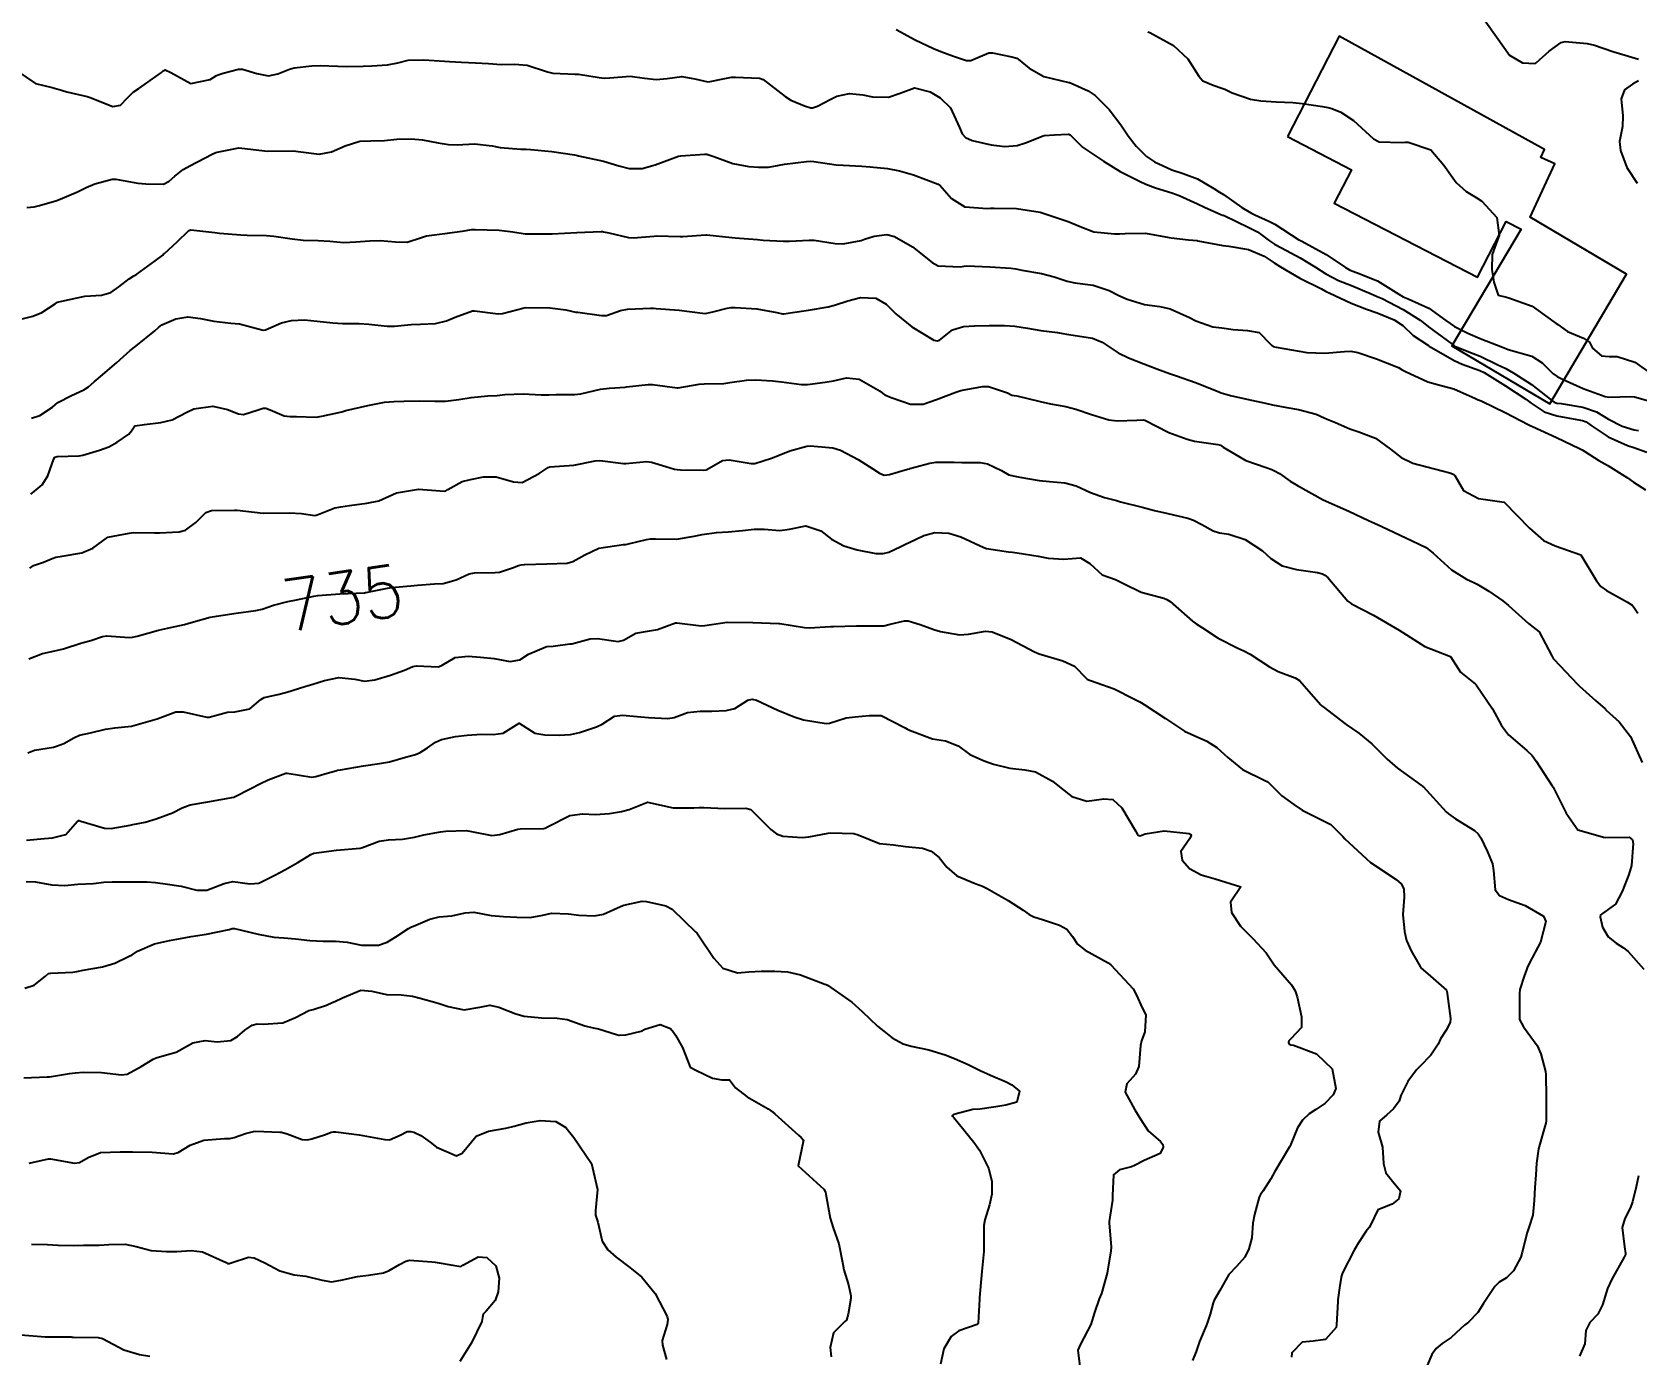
# Model space of a CAD drawing. Header units: metres. Extents: x 298520 to 308411, y 7433745 to 7450750.
# Drawn here: x 303461.8 to 303586, y 7440580.2 to 7440682.6 of the extents above; entities that cross this region are included whole.
import ezdxf
from ezdxf.enums import TextEntityAlignment as Align

# ---------------------------------------------------------------- set-up
doc = ezdxf.new("R2010")
doc.units = ezdxf.units.M
doc.header["$LTSCALE"] = 10
for name, color, linetype in [('Cotas', 45, 'Continuous'), ('Curvas de Nivel 1m', 11, 'Continuous'), ('Curvas de Nivel 5m', 15, 'Continuous'), ('Edificações', 30, 'Continuous')]:
    doc.layers.add(name, color=color, linetype=linetype)
doc.styles.add('Style-STANDARD', font='STANDARD.shx')

msp = doc.modelspace()

# ---------------------------------------------------------------- linework, layer by layer
at = {"layer": 'Curvas de Nivel 1m', "flags": 128}
for points, elevation in [([(303574.15, 7440683.55), (303575.11, 7440682.23), (303576.11, 7440680.8), (303577.13, 7440680.21), (303578.1, 7440680.16), (303578.18, 7440680.2), (303579.2, 7440681.1), (303580.13, 7440681.79), (303580.42, 7440681.87), (303582.13, 7440681.71), (303582.69, 7440681.58), (303584.12, 7440681.09), (303585.58, 7440680.64), (303586.11, 7440680.48)], 726), ([(303528.66, 7440682.78), (303530.12, 7440681.98), (303531.54, 7440681.32), (303532.11, 7440681.08), (303533.09, 7440680.73), (303534.1, 7440680.4), (303534.43, 7440680.39), (303535.16, 7440680.71), (303535.82, 7440680.99), (303536.11, 7440680.99), (303537.61, 7440680.68), (303537.99, 7440680.56), (303538.1, 7440680.49), (303538.96, 7440679.8), (303540.09, 7440679.14), (303542.02, 7440678.69), (303542.08, 7440678.68), (303542.12, 7440678.67), (303542.2, 7440678.63), (303543.52, 7440678.05), (303544.07, 7440677.69), (303545.15, 7440676.59), (303546.05, 7440675.4), (303546.61, 7440674.57), (303547.24, 7440673.77), (303548.02, 7440672.97), (303548.65, 7440672.54), (303550, 7440671.93), (303550.88, 7440671.64), (303551.99, 7440671.24), (303553.23, 7440670.49), (303553.69, 7440670.19), (303553.98, 7440670.01), (303555.41, 7440669.02), (303555.97, 7440668.69), (303556.11, 7440668.61), (303556.41, 7440668.45), (303557.49, 7440667.97), (303557.96, 7440667.72), (303559.83, 7440666.52), (303559.94, 7440666.46), (303560.04, 7440666.41), (303561.93, 7440665.37), (303563.43, 7440664.37), (303563.74, 7440664.19), (303563.91, 7440664.12), (303564.27, 7440663.99), (303565.9, 7440663.33), (303567.55, 7440662.32), (303567.89, 7440662.11), (303568.27, 7440661.94), (303569.88, 7440661.24), (303571.2, 7440660.28), (303571.86, 7440659.82), (303572.89, 7440659.29), (303573.85, 7440658.88), (303575.58, 7440658.22), (303575.84, 7440658.11), (303576.02, 7440658.04), (303577.84, 7440657.52), (303578.64, 7440657), (303579.47, 7440656.18), (303579.82, 7440655.93), (303580.28, 7440655.7), (303581.81, 7440655.01), (303583.52, 7440654.4), (303583.8, 7440654.35), (303585.51, 7440654.39), (303585.8, 7440654.36), (303586.81, 7440654.09)], 728), ([(303548.13, 7440682.61), (303548.3, 7440682.55), (303550.12, 7440681.55), (303551.24, 7440680.52), (303552.09, 7440679.18), (303552.4, 7440678.82), (303553.18, 7440678.49), (303553.85, 7440678.26), (303554.08, 7440678.16), (303554.66, 7440677.89), (303556.07, 7440677.4), (303556.88, 7440677.26), (303558.07, 7440677.19), (303559.36, 7440677.13), (303560.07, 7440677.05), (303561.64, 7440676.83), (303562.07, 7440676.76), (303562.36, 7440676.68), (303563.06, 7440676.38), (303564.05, 7440675.75), (303565.59, 7440674.34), (303566.03, 7440674.09), (303567.77, 7440674.05), (303568.03, 7440674.06), (303568.28, 7440674.06), (303570.02, 7440673.48), (303571.04, 7440672.28), (303571.99, 7440670.94), (303572.76, 7440670.26), (303573.53, 7440669.8), (303573.98, 7440669.51), (303575.15, 7440668.23), (303575.31, 7440666.86), (303575.08, 7440666.23), (303574.78, 7440665.38), (303574.76, 7440664.23), (303574.9, 7440663.23), (303575.25, 7440662.23), (303575.89, 7440662.07), (303576.08, 7440662.03), (303577.88, 7440661.37), (303579.55, 7440660.17), (303579.74, 7440660.05), (303579.86, 7440659.97), (303580.61, 7440659.41), (303581.85, 7440658.91), (303582.31, 7440658.6), (303582.55, 7440658.14), (303583.25, 7440657.54), (303583.84, 7440657.49), (303584.45, 7440657.5), (303585.83, 7440657.04), (303587.17, 7440656.09)], 727), ([(303460.62, 7440679.59), (303462.07, 7440678.62), (303463.35, 7440678.29), (303464.07, 7440678.09), (303464.48, 7440677.96), (303466.06, 7440677.61), (303466.3, 7440677.53), (303468.05, 7440676.83), (303468.63, 7440676.93), (303469.18, 7440677.5), (303469.63, 7440677.93), (303470.07, 7440678.21), (303471.8, 7440679.46), (303471.94, 7440679.6), (303472.09, 7440679.66), (303472.54, 7440679.46), (303474.07, 7440678.6), (303475.59, 7440678.93), (303476.08, 7440679.22), (303476.2, 7440679.29), (303476.58, 7440679.41), (303477.76, 7440679.72), (303478.09, 7440679.73), (303479.2, 7440679.38), (303480.08, 7440679.21), (303480.82, 7440679.36), (303481.71, 7440679.73), (303482.09, 7440679.82), (303483.45, 7440679.97), (303484.09, 7440680), (303485.45, 7440679.94), (303486.09, 7440679.92), (303487.43, 7440679.94), (303488.09, 7440679.98), (303489.31, 7440680.04), (303490.1, 7440680.22), (303490.91, 7440680.42), (303492.1, 7440680.44), (303492.92, 7440680.4), (303494.1, 7440680.31), (303495.03, 7440680.26), (303496.1, 7440680.22), (303497.11, 7440680.15), (303498.1, 7440680.09), (303499.14, 7440680.1), (303500.1, 7440680.02), (303501.69, 7440679.51), (303502.09, 7440679.41), (303503.83, 7440679.34), (303504.09, 7440679.32), (303505.68, 7440679.06), (303506.08, 7440679.03), (303506.51, 7440679.05), (303508.08, 7440679.17), (303509.18, 7440679.02), (303510.08, 7440678.92), (303510.94, 7440679), (303512.08, 7440679.15), (303513.07, 7440678.97), (303514.08, 7440678.75), (303514.28, 7440678.76), (303515.14, 7440678.95), (303515.92, 7440679.1), (303516.08, 7440679.1), (303516.24, 7440679.09), (303518.08, 7440679.02), (303518.38, 7440678.91), (303520.07, 7440677.61), (303520.52, 7440677.33), (303521.57, 7440676.87), (303522.06, 7440676.73), (303522.19, 7440676.72), (303522.58, 7440676.85), (303523.56, 7440677.36), (303524.07, 7440677.62), (303525.06, 7440677.84), (303526.07, 7440677.72), (303526.84, 7440677.58), (303528.07, 7440677.56), (303528.98, 7440677.87), (303530.08, 7440678.27), (303531.29, 7440677.97), (303532.07, 7440677.51), (303532.86, 7440676.73), (303533.56, 7440675.21), (303533.76, 7440674.72), (303534.03, 7440674.43), (303534.55, 7440674.19), (303536.02, 7440673.86), (303537.07, 7440673.73), (303538.02, 7440673.81), (303538.68, 7440674.01), (303540.03, 7440674.56), (303540.1, 7440674.58), (303540.9, 7440674.64), (303541.97, 7440674.7), (303542.03, 7440674.69), (303542.13, 7440674.63), (303543.09, 7440673.68), (303544.02, 7440673.06), (303544.71, 7440672.59), (303546, 7440671.79), (303547.53, 7440671.02), (303547.99, 7440670.81), (303548.72, 7440670.54), (303549.98, 7440670.15), (303550.55, 7440669.95), (303551.97, 7440669.31), (303552.51, 7440669.05), (303553.79, 7440668.48), (303553.91, 7440668.43), (303553.96, 7440668.42), (303554.05, 7440668.39), (303555.95, 7440667.47), (303556.62, 7440667.12), (303557.56, 7440666.44), (303557.94, 7440666.17), (303558.47, 7440665.89), (303559.92, 7440665.13), (303561.1, 7440664.4), (303561.91, 7440663.88), (303562.9, 7440663.37), (303563.9, 7440662.97), (303565.41, 7440662.34), (303565.89, 7440662.13), (303566.26, 7440661.97), (303567.88, 7440661.13), (303569.21, 7440660.3), (303569.58, 7440660.01), (303569.86, 7440659.78), (303571.68, 7440658.44), (303571.84, 7440658.32), (303571.87, 7440658.3), (303571.94, 7440658.27), (303573.32, 7440657.73), (303573.84, 7440657.52), (303575.17, 7440656.88), (303575.83, 7440656.57), (303576.46, 7440656.21), (303577.81, 7440655.31), (303579.27, 7440654.18), (303579.58, 7440653.96), (303579.79, 7440653.89), (303580.12, 7440653.84), (303581.79, 7440653.58), (303582.86, 7440653.21), (303583.78, 7440652.65), (303584.84, 7440652.11), (303585.77, 7440651.81), (303586.11, 7440651.76)], 729), ([(303586.09, 7440678.82), (303585.64, 7440678.55), (303585.01, 7440678.11), (303584.76, 7440677.43), (303584.9, 7440676.11), (303584.87, 7440675.29), (303584.63, 7440674.11), (303584.72, 7440673.42), (303585.21, 7440672.11), (303585.99, 7440670.9)], 726), ([(303461.03, 7440660.41), (303461.86, 7440660.6), (303462.55, 7440660.89), (303463.58, 7440661.56), (303463.76, 7440661.68), (303463.87, 7440661.71), (303464.09, 7440661.77), (303465.88, 7440662.16), (303467.16, 7440662.23), (303467.88, 7440662.44), (303468.5, 7440662.89), (303469.31, 7440663.5), (303469.67, 7440663.72), (303469.9, 7440663.85), (303471.32, 7440664.88), (303471.91, 7440665.34), (303471.97, 7440665.4), (303472.04, 7440665.46), (303473.03, 7440666.35), (303473.94, 7440667.24), (303474.08, 7440667.3), (303475.94, 7440667.07), (303476.31, 7440667.03), (303477.94, 7440666.89), (303478.44, 7440666.88), (303479.93, 7440666.84), (303480.5, 7440666.79), (303481.93, 7440666.59), (303482.77, 7440666.49), (303483.93, 7440666.45), (303484.84, 7440666.4), (303485.93, 7440666.32), (303486.86, 7440666.35), (303487.93, 7440666.43), (303488.73, 7440666.46), (303489.93, 7440666.37), (303490.83, 7440666.33), (303491.93, 7440666.69), (303492.33, 7440666.82), (303493.94, 7440667.04), (303494.09, 7440667.05), (303495.08, 7440667.19), (303495.82, 7440667.31), (303495.94, 7440667.32), (303496.09, 7440667.32), (303497.94, 7440667.27), (303498.99, 7440667.14), (303499.94, 7440666.99), (303500.08, 7440666.99), (303501.94, 7440666.99), (303502.05, 7440666.99), (303503.94, 7440667.08), (303505.84, 7440667.16), (303505.94, 7440667.16), (303506.02, 7440667.14), (303506.42, 7440667.05), (303507.94, 7440666.7), (303508.31, 7440666.66), (303509.94, 7440666.81), (303510.12, 7440666.82), (303511.94, 7440666.78), (303512.14, 7440666.78), (303513.94, 7440666.9), (303514, 7440666.9), (303515.94, 7440666.7), (303516.19, 7440666.68), (303517.94, 7440666.53), (303518.36, 7440666.48), (303519.94, 7440666.4), (303520.4, 7440666.42), (303521.94, 7440666.5), (303522.31, 7440666.48), (303523.93, 7440666.23), (303524.56, 7440666.21), (303525.94, 7440666.47), (303526.2, 7440666.56), (303526.96, 7440666.8), (303527.94, 7440666.92), (303528.54, 7440666.78), (303529.93, 7440665.96), (303531.44, 7440664.75), (303531.91, 7440664.49), (303533.62, 7440664.43), (303533.91, 7440664.47), (303534.14, 7440664.49), (303535.91, 7440664.42), (303537.54, 7440664.31), (303537.91, 7440664.26), (303538.39, 7440664.18), (303539.91, 7440663.92), (303540.89, 7440663.65), (303541.9, 7440663.31), (303542.48, 7440663.2), (303543.9, 7440663), (303545.13, 7440662.59), (303545.89, 7440662.22), (303546.53, 7440661.93), (303547.88, 7440661.5), (303549.05, 7440661.36), (303549.87, 7440661.17), (303551.37, 7440660.51), (303551.86, 7440660.26), (303553.16, 7440659.79), (303553.86, 7440659.7), (303554.74, 7440659.58), (303555.85, 7440659.51), (303556.75, 7440659.35), (303557.63, 7440658.43), (303557.74, 7440658.33), (303557.84, 7440658.27), (303558.06, 7440658.2), (303559.84, 7440657.91), (303560.43, 7440657.81), (303561.84, 7440657.74), (303563.34, 7440657.87), (303563.84, 7440657.9), (303564.39, 7440657.8), (303565.83, 7440657.3), (303567.52, 7440656.63), (303567.82, 7440656.46), (303567.91, 7440656.41), (303568.06, 7440656.32), (303569.81, 7440655.53), (303570.84, 7440655.24), (303571.8, 7440654.98), (303573.49, 7440654.24), (303573.69, 7440654.14), (303573.79, 7440654.11), (303573.99, 7440654.04), (303575.78, 7440653.15), (303577.62, 7440652.2), (303577.77, 7440652.12), (303577.91, 7440652.06), (303579.76, 7440651.22), (303581.53, 7440650.37), (303581.74, 7440650.26), (303581.95, 7440650.15), (303583.03, 7440649.43), (303583.73, 7440649.05), (303585.24, 7440648.1), (303585.72, 7440647.77), (303586.64, 7440647.17)], 731), ([(303461.76, 7440652.72), (303462.41, 7440652.93), (303463.38, 7440653.56), (303463.58, 7440653.76), (303463.78, 7440653.93), (303464.86, 7440654.47), (303465.79, 7440654.9), (303466.17, 7440655.15), (303466.6, 7440655.52), (303467.25, 7440656.08), (303467.81, 7440656.56), (303468.32, 7440657.01), (303468.86, 7440657.5), (303469.38, 7440657.94), (303469.83, 7440658.3), (303471.3, 7440659.47), (303471.59, 7440659.72), (303471.85, 7440659.93), (303472.91, 7440660.39), (303473.86, 7440660.55), (303474.84, 7440660.44), (303475.86, 7440660.23), (303477.19, 7440660.06), (303477.85, 7440660.01), (303479.68, 7440659.53), (303479.85, 7440659.54), (303481.11, 7440660.1), (303481.86, 7440660.28), (303482.87, 7440660.32), (303483.86, 7440660.22), (303485.07, 7440660.08), (303485.85, 7440660.05), (303487.1, 7440660.03), (303487.85, 7440659.99), (303489.28, 7440659.83), (303489.85, 7440659.84), (303491.13, 7440659.96), (303491.85, 7440659.98), (303493.01, 7440660.05), (303493.86, 7440660.26), (303494.54, 7440660.52), (303495.87, 7440661.02), (303496.02, 7440661.03), (303497.87, 7440660.8), (303498.19, 7440660.82), (303499.39, 7440661.13), (303499.76, 7440661.24), (303499.87, 7440661.26), (303500.01, 7440661.27), (303501.87, 7440661.25), (303503.11, 7440661.09), (303503.87, 7440660.93), (303504.04, 7440660.91), (303505.87, 7440660.66), (303506.25, 7440660.67), (303507.33, 7440661.04), (303507.87, 7440661.16), (303509.65, 7440661.24), (303509.88, 7440661.22), (303510.08, 7440661.21), (303511.87, 7440661.07), (303512.68, 7440660.97), (303513.87, 7440660.82), (303514, 7440660.83), (303514.48, 7440660.95), (303515.59, 7440661.23), (303515.88, 7440661.27), (303516.21, 7440661.27), (303517.88, 7440661.17), (303519.42, 7440660.89), (303519.87, 7440660.8), (303519.96, 7440660.8), (303520.65, 7440660.88), (303521.88, 7440661.07), (303523.39, 7440661.34), (303523.88, 7440661.45), (303524.91, 7440661.8), (303525.89, 7440662.05), (303527.08, 7440662), (303527.88, 7440661.53), (303528.63, 7440660.78), (303529.86, 7440659.78), (303531.57, 7440658.75), (303531.84, 7440658.69), (303532.02, 7440658.75), (303533.03, 7440659.56), (303533.86, 7440659.82), (303534.71, 7440659.86), (303535.86, 7440659.89), (303537.05, 7440659.88), (303537.85, 7440659.84), (303538.83, 7440659.69), (303539.85, 7440659.5), (303541.14, 7440659.34), (303541.85, 7440659.21), (303542.35, 7440659.13), (303543.85, 7440658.91), (303544.6, 7440658.59), (303545.83, 7440657.78), (303546.65, 7440657.38), (303547.83, 7440656.93), (303548.84, 7440656.54), (303549.82, 7440656.18), (303550.34, 7440656), (303551.81, 7440655.47), (303553.46, 7440654.82), (303553.8, 7440654.69), (303554.54, 7440654.47), (303555.79, 7440654.19), (303557.23, 7440653.88), (303557.79, 7440653.75), (303558.9, 7440653.54), (303559.78, 7440653.39), (303561.16, 7440653.02), (303561.78, 7440652.74), (303562.02, 7440652.63), (303562.65, 7440652.38), (303563.77, 7440651.88), (303564.46, 7440651.66), (303565.76, 7440651.17), (303566.91, 7440650.33), (303567.74, 7440649.67), (303568.65, 7440649.23), (303569.73, 7440648.96), (303571.51, 7440648.49), (303571.72, 7440648.42), (303571.82, 7440648.37), (303571.89, 7440648.27), (303572.56, 7440647.11), (303573.71, 7440646.49), (303575.7, 7440646.22), (303577.67, 7440644.2), (303578.74, 7440643.26), (303579.66, 7440642.85), (303581.65, 7440642.15), (303582.84, 7440640.13), (303583.19, 7440639.7), (303583.62, 7440639.39), (303585.24, 7440638.47), (303585.6, 7440638.24), (303585.74, 7440638.1), (303586.05, 7440637.64)], 732), ([(303461.7, 7440646.85), (303462.11, 7440647.17), (303462.57, 7440647.57), (303463.02, 7440648.26), (303463.47, 7440649.56), (303463.57, 7440649.71), (303463.73, 7440649.76), (303465.45, 7440649.81), (303465.73, 7440649.85), (303467.02, 7440650.23), (303467.74, 7440650.51), (303468.39, 7440650.86), (303469.29, 7440651.49), (303469.5, 7440651.75), (303469.76, 7440652.12), (303470.5, 7440652.22), (303471.76, 7440652.37), (303472.63, 7440652.59), (303473.77, 7440653.17), (303474.31, 7440653.43), (303475.78, 7440653.64), (303476.92, 7440653.4), (303477.77, 7440653.05), (303478.15, 7440653), (303479.29, 7440653.37), (303479.67, 7440653.48), (303479.77, 7440653.49), (303479.89, 7440653.48), (303480.23, 7440653.36), (303481.31, 7440652.89), (303481.77, 7440652.84), (303482.27, 7440652.84), (303483.77, 7440652.8), (303484.23, 7440652.86), (303485.77, 7440653.22), (303486.08, 7440653.3), (303487.78, 7440653.7), (303489.08, 7440653.95), (303489.78, 7440654.01), (303490.57, 7440654.03), (303491.78, 7440654.05), (303492.96, 7440654.03), (303493.78, 7440654.04), (303494.81, 7440654.16), (303495.78, 7440654.32), (303497.07, 7440654.44), (303497.79, 7440654.47), (303498.39, 7440654.54), (303499.79, 7440654.6), (303501.19, 7440654.51), (303501.79, 7440654.51), (303502.34, 7440654.54), (303503.79, 7440654.55), (303504.26, 7440654.6), (303505.79, 7440654.95), (303506.49, 7440655.05), (303507.7, 7440655.12), (303507.79, 7440655.13), (303509.48, 7440655.33), (303509.8, 7440655.33), (303511.71, 7440655.06), (303511.79, 7440655.06), (303513.41, 7440655.35), (303513.8, 7440655.37), (303515.33, 7440655.41), (303515.8, 7440655.47), (303517.07, 7440655.66), (303517.8, 7440655.69), (303519.1, 7440655.6), (303519.8, 7440655.52), (303521.34, 7440655.33), (303521.8, 7440655.33), (303523.16, 7440655.49), (303523.8, 7440655.6), (303524.81, 7440655.83), (303525.81, 7440655.74), (303527.42, 7440654.8), (303527.63, 7440654.63), (303527.79, 7440654.52), (303528.27, 7440654.31), (303529.78, 7440653.8), (303530.74, 7440653.81), (303531.79, 7440654.15), (303533.29, 7440654.73), (303533.67, 7440654.85), (303533.8, 7440654.88), (303535.35, 7440655.16), (303535.8, 7440655.16), (303537.27, 7440654.68), (303537.62, 7440654.5), (303537.79, 7440654.47), (303538.01, 7440654.44), (303539.79, 7440654), (303540.61, 7440653.82), (303541.78, 7440653.62), (303542.57, 7440653.41), (303543.78, 7440653), (303545.11, 7440652.59), (303545.77, 7440652.5), (303547.27, 7440652.56), (303547.77, 7440652.59), (303547.9, 7440652.55), (303549.76, 7440651.62), (303551.19, 7440651.08), (303551.75, 7440650.94), (303553.55, 7440650.68), (303553.75, 7440650.63), (303553.97, 7440650.48), (303555.73, 7440649.43), (303557.28, 7440648.89), (303557.73, 7440648.74), (303557.94, 7440648.65), (303558.31, 7440648.43), (303559.15, 7440647.85), (303559.71, 7440647.51), (303561.7, 7440646.39), (303563.69, 7440645.51), (303565.22, 7440644.81), (303565.68, 7440644.59), (303566.24, 7440644.33), (303567.67, 7440643.66), (303568.58, 7440643.23), (303569.66, 7440642.7), (303570.21, 7440642.28), (303571.63, 7440640.98), (303572.79, 7440640.25), (303573.37, 7440640), (303573.62, 7440639.88), (303574.51, 7440639.33), (303575.61, 7440638.58), (303576.04, 7440638.22), (303577.59, 7440636.82), (303577.95, 7440636.56), (303578.41, 7440636.19), (303579.39, 7440634.34), (303579.47, 7440634.17), (303579.51, 7440634.13), (303579.55, 7440634.08), (303581.37, 7440632.15), (303581.53, 7440631.99), (303582.78, 7440630.88), (303583.51, 7440630.23), (303583.56, 7440630.18), (303583.61, 7440630.13), (303584.6, 7440629.22), (303585.48, 7440628.1), (303586.39, 7440626.09)], 733), ([(303461.63, 7440641.11), (303461.9, 7440641.31), (303462.67, 7440641.57), (303463.35, 7440641.85), (303463.64, 7440641.96), (303464.12, 7440642.04), (303465.64, 7440642.31), (303466.51, 7440642.66), (303467.65, 7440643.51), (303469.32, 7440643.83), (303469.66, 7440643.87), (303471.28, 7440643.84), (303471.66, 7440643.85), (303473.18, 7440643.92), (303473.66, 7440644.04), (303474.46, 7440644.64), (303475.24, 7440645.42), (303475.68, 7440645.57), (303477.47, 7440645.6), (303477.68, 7440645.59), (303479.68, 7440645.37), (303481.68, 7440645.4), (303482.64, 7440645.33), (303483.68, 7440645.2), (303483.79, 7440645.21), (303484.06, 7440645.32), (303485.22, 7440645.77), (303485.69, 7440645.86), (303486.35, 7440645.95), (303487.69, 7440646.15), (303488.64, 7440646.31), (303489.7, 7440646.81), (303490, 7440646.94), (303491.7, 7440647.22), (303493.7, 7440647.07), (303493.81, 7440647.09), (303493.97, 7440647.2), (303495.07, 7440647.83), (303495.71, 7440647.98), (303496.72, 7440648.17), (303497.71, 7440648.17), (303499.05, 7440647.79), (303499.71, 7440647.73), (303501.04, 7440648.43), (303501.72, 7440648.91), (303501.86, 7440648.96), (303503.72, 7440649.08), (303505.38, 7440649.41), (303505.73, 7440649.43), (303507.55, 7440649.21), (303507.73, 7440649.21), (303509.38, 7440649.36), (303509.73, 7440649.32), (303510.85, 7440648.99), (303511.52, 7440648.78), (303511.72, 7440648.74), (303511.98, 7440648.72), (303513.72, 7440648.7), (303513.95, 7440648.73), (303514.36, 7440648.95), (303515.23, 7440649.45), (303515.73, 7440649.5), (303517.43, 7440649.21), (303517.73, 7440649.21), (303519.02, 7440649.61), (303519.74, 7440649.9), (303520.44, 7440650.19), (303521.75, 7440650.54), (303522.04, 7440650.57), (303523.75, 7440650.42), (303524.34, 7440650.24), (303525.73, 7440649.51), (303526.85, 7440648.8), (303527.37, 7440648.45), (303527.72, 7440648.3), (303528.15, 7440648.35), (303529.54, 7440648.77), (303529.68, 7440648.81), (303529.72, 7440648.82), (303531.26, 7440649.23), (303531.73, 7440649.31), (303533.14, 7440649.32), (303533.73, 7440649.29), (303535.15, 7440649.28), (303535.73, 7440649.19), (303536.82, 7440648.68), (303537.39, 7440648.34), (303537.72, 7440648.25), (303538.22, 7440648.16), (303539.72, 7440647.9), (303540.53, 7440647.82), (303541.71, 7440647.72), (303542.58, 7440647.48), (303543.71, 7440646.97), (303544.77, 7440646.59), (303545.7, 7440646.34), (303546.02, 7440646.25), (303547.69, 7440645.82), (303548.65, 7440645.58), (303549.69, 7440645.34), (303551.22, 7440644.97), (303551.68, 7440644.82), (303552.32, 7440644.5), (303553.18, 7440644), (303553.67, 7440643.84), (303554.39, 7440643.75), (303555.66, 7440643.33), (303557, 7440642.45), (303557.65, 7440641.87), (303558.52, 7440641.3), (303559.64, 7440641.02), (303561.25, 7440640.78), (303561.64, 7440640.68), (303561.83, 7440640.58), (303562.06, 7440640.38), (303563.61, 7440638.57), (303563.89, 7440638.36), (303565.59, 7440637.47), (303567.58, 7440636.32), (303569.56, 7440635.05), (303571.55, 7440634.27), (303572.34, 7440633.06), (303573.37, 7440632.24), (303573.47, 7440632.17), (303573.53, 7440632.09), (303574.8, 7440630.23), (303575.49, 7440628.94), (303576.03, 7440628.21), (303577.47, 7440627), (303577.88, 7440626.61), (303578.19, 7440626.19), (303579.43, 7440624.28), (303579.5, 7440624.17), (303579.58, 7440624.02), (303580.5, 7440622.16), (303581.4, 7440620.87), (303583.14, 7440620.39), (303583.39, 7440620.3), (303583.54, 7440620.28), (303585.39, 7440620.29), (303585.63, 7440620.1), (303585.68, 7440619.8), (303585.55, 7440618.1), (303585.36, 7440617.42), (303584.84, 7440616.11), (303584.33, 7440615.11), (303583.32, 7440614.39), (303583.16, 7440614.29), (303583.13, 7440614.13), (303583.31, 7440613.34), (303583.75, 7440612.58), (303584.37, 7440612.11), (303584.94, 7440611.75), (303585.29, 7440611.45), (303586.52, 7440610.09)], 734), ([(303461.46, 7440626.83), (303461.99, 7440627.04), (303463.46, 7440627.27), (303463.69, 7440627.33), (303464.26, 7440627.55), (303465.02, 7440627.99), (303465.47, 7440628.2), (303466.31, 7440628.37), (303467.47, 7440628.67), (303468.21, 7440628.77), (303469.48, 7440628.9), (303471.48, 7440629.46), (303472.93, 7440630.01), (303473.49, 7440629.99), (303475.32, 7440629.59), (303475.49, 7440629.59), (303476.93, 7440629.96), (303477.49, 7440630), (303478.64, 7440630.23), (303479.51, 7440630.94), (303479.76, 7440631.11), (303480.81, 7440631.35), (303481.51, 7440631.51), (303482.9, 7440631.95), (303483.52, 7440632.13), (303484.42, 7440632.41), (303485.53, 7440632.66), (303486.76, 7440632.52), (303487.52, 7440632.36), (303488.31, 7440632.48), (303489.53, 7440632.83), (303490.62, 7440633.23), (303491.25, 7440633.51), (303491.54, 7440633.55), (303493.25, 7440633.49), (303493.54, 7440633.6), (303494.53, 7440634.21), (303495.55, 7440634.3), (303496.49, 7440634.22), (303497.55, 7440634.12), (303498.79, 7440633.9), (303499.55, 7440634.03), (303500.22, 7440634.45), (303501.56, 7440635.03), (303501.62, 7440635.04), (303502.11, 7440635.09), (303503.4, 7440635.25), (303503.56, 7440635.27), (303504.99, 7440635.64), (303505.56, 7440635.67), (303507.15, 7440635.44), (303507.56, 7440635.53), (303508.51, 7440636.08), (303509.57, 7440636.27), (303510.2, 7440636.38), (303511.58, 7440636.88), (303511.68, 7440636.89), (303513.58, 7440636.65), (303513.86, 7440636.67), (303515.58, 7440636.94), (303517.58, 7440636.91), (303519.58, 7440636.83), (303519.65, 7440636.82), (303521.58, 7440636.51), (303521.95, 7440636.49), (303523.58, 7440636.59), (303523.82, 7440636.59), (303525.58, 7440636.65), (303525.74, 7440636.65), (303527.58, 7440636.65), (303527.71, 7440636.66), (303528.2, 7440636.78), (303529.31, 7440637.05), (303529.59, 7440637.05), (303530.52, 7440636.76), (303531.58, 7440636.37), (303532.1, 7440636.22), (303533.57, 7440635.96), (303534.27, 7440636.01), (303535.58, 7440636.23), (303536.09, 7440636.18), (303537.57, 7440635.6), (303539.36, 7440634.65), (303539.55, 7440634.55), (303539.72, 7440634.48), (303541.55, 7440633.95), (303542.45, 7440633.52), (303543.37, 7440632.6), (303543.45, 7440632.52), (303543.53, 7440632.47), (303543.7, 7440632.43), (303545.53, 7440631.79), (303547.1, 7440630.98), (303547.51, 7440630.76), (303547.64, 7440630.69), (303547.84, 7440630.56), (303549.5, 7440629.49), (303550.98, 7440628.51), (303551.48, 7440628.26), (303552.7, 7440627.72), (303553.47, 7440627.24), (303554.33, 7440626.47), (303555.45, 7440625.53), (303557.2, 7440624.68), (303557.43, 7440624.57), (303557.58, 7440624.44), (303558.51, 7440623.51), (303559.42, 7440622.83), (303560.07, 7440622.4), (303561.41, 7440621.73), (303562.29, 7440621.27), (303563.23, 7440620.36), (303563.39, 7440620.17), (303565.36, 7440618.34), (303567.35, 7440617.03), (303567.73, 7440616.7), (303567.94, 7440616.31), (303567.98, 7440615.66), (303567.87, 7440614.31), (303567.99, 7440613), (303568.16, 7440612.31), (303568.5, 7440611.52), (303569.21, 7440610.29), (303569.27, 7440610.2), (303570.01, 7440609.54), (303571.25, 7440608.47), (303571.29, 7440608.27), (303571.3, 7440608.21), (303571.56, 7440606.27), (303571.52, 7440605.97), (303571.21, 7440605.38), (303570.78, 7440604.69), (303570.6, 7440604.28), (303570.03, 7440603.43), (303569.18, 7440602.57), (303568.92, 7440602.29), (303568.25, 7440601.39), (303567.72, 7440600.31), (303567.57, 7440599.89), (303567.14, 7440599.28), (303566.62, 7440598.83), (303566.07, 7440598.33), (303565.96, 7440597.48), (303566.28, 7440596.33), (303566.36, 7440595.05), (303566.55, 7440594.33), (303567.07, 7440593.69), (303567.68, 7440592.94), (303567.55, 7440592.31), (303567.05, 7440591.92), (303565.92, 7440591.46), (303565.39, 7440590.34), (303565.26, 7440590.1), (303565.02, 7440589.81), (303564.43, 7440588.93), (303564.11, 7440588.35), (303563.21, 7440586.59), (303563.12, 7440586.37), (303562.98, 7440585.63), (303562.84, 7440584.5), (303562.83, 7440584.37), (303562.74, 7440582.57), (303562.7, 7440582.37), (303561.88, 7440581.43), (303560.92, 7440581.32), (303560.08, 7440581.24), (303559.27, 7440580.41), (303559.24, 7440580.08)], 736), ([(303461.37, 7440620.07), (303462.75, 7440620.19), (303463.37, 7440620.24), (303464.42, 7440620.51), (303465.32, 7440621.54), (303465.36, 7440621.57), (303465.39, 7440621.59), (303465.44, 7440621.58), (303465.56, 7440621.54), (303467.39, 7440620.99), (303467.93, 7440620.96), (303469.39, 7440621.24), (303469.6, 7440621.28), (303470.55, 7440621.47), (303471.4, 7440621.71), (303472.66, 7440622.18), (303473.4, 7440622.56), (303474.04, 7440622.8), (303475.41, 7440623.04), (303477.41, 7440623.39), (303478.72, 7440624.08), (303479.43, 7440624.44), (303480.07, 7440624.73), (303481.44, 7440625.25), (303481.53, 7440625.26), (303483.44, 7440624.94), (303483.76, 7440625), (303484.82, 7440625.31), (303485.3, 7440625.44), (303485.44, 7440625.48), (303485.66, 7440625.51), (303487.45, 7440625.82), (303488.69, 7440626.01), (303489.45, 7440626.14), (303490.7, 7440626.48), (303491.46, 7440626.7), (303491.83, 7440626.84), (303492.39, 7440627.21), (303493.02, 7440627.65), (303493.47, 7440627.85), (303494.56, 7440628.1), (303495.47, 7440628.2), (303496.57, 7440628.26), (303497.47, 7440628.25), (303498.26, 7440628.36), (303499.48, 7440629.13), (303500.71, 7440628.35), (303501.47, 7440628.22), (303502.58, 7440628.2), (303503.47, 7440628.25), (303504.15, 7440628.4), (303505.48, 7440628.83), (303505.9, 7440629.05), (303506.87, 7440629.66), (303507.49, 7440629.73), (303508.91, 7440629.6), (303509.49, 7440629.57), (303511, 7440629.49), (303511.49, 7440629.56), (303512.52, 7440629.95), (303513.5, 7440630.05), (303514.39, 7440630.06), (303515.5, 7440630.11), (303516.18, 7440630.25), (303517.19, 7440630.91), (303517.51, 7440630.97), (303517.85, 7440630.91), (303519.5, 7440630.13), (303520.76, 7440629.61), (303521.49, 7440629.38), (303523.24, 7440629.09), (303523.49, 7440629.12), (303524.78, 7440629.54), (303525.49, 7440629.6), (303526.58, 7440629.72), (303527.5, 7440629.71), (303529.36, 7440628.77), (303529.48, 7440628.69), (303529.68, 7440628.57), (303531.47, 7440627.9), (303532.49, 7440627.75), (303533.47, 7440627.38), (303534.37, 7440626.71), (303535.46, 7440626.2), (303536.19, 7440625.95), (303537.45, 7440625.63), (303538.61, 7440625.5), (303539.44, 7440625.35), (303540.75, 7440624.64), (303541.43, 7440624.09), (303542.26, 7440623.46), (303543.42, 7440623.09), (303544.72, 7440623.28), (303545.42, 7440623.21), (303546.11, 7440622.57), (303547.17, 7440620.78), (303547.3, 7440620.56), (303547.39, 7440620.46), (303547.54, 7440620.41), (303547.93, 7440620.55), (303549.4, 7440620.78), (303551.33, 7440620.58), (303551.39, 7440620.56), (303551.42, 7440620.54), (303551.45, 7440620.51), (303551.48, 7440620.42), (303551.39, 7440620.2), (303550.69, 7440619.2), (303550.79, 7440618.52), (303551.36, 7440617.87), (303552.26, 7440617.4), (303553.35, 7440617.09), (303555.34, 7440616.46), (303554.52, 7440615.27), (303554.61, 7440614.47), (303555.3, 7440613.41), (303556.25, 7440612.45), (303557.28, 7440611.36), (303557.66, 7440610.81), (303557.92, 7440610.43), (303559.25, 7440608.88), (303559.54, 7440608.41), (303559.68, 7440607.96), (303560.03, 7440606.4), (303560.03, 7440605.58), (303559.2, 7440604.7), (303559.05, 7440604.55), (303559.03, 7440604.41), (303559.08, 7440604.3), (303559.19, 7440604.24), (303559.4, 7440604.2), (303561.18, 7440603.55), (303562.41, 7440602.38), (303562.68, 7440600.85), (303562.47, 7440600.38), (303561.82, 7440599.71), (303561.14, 7440599.24), (303560.62, 7440598.91), (303560.09, 7440598.4), (303559.71, 7440597.81), (303559.14, 7440596.41), (303559.13, 7440596.38), (303559.1, 7440596.34), (303557.96, 7440594.43), (303557.65, 7440593.86), (303557.06, 7440592.94), (303556.84, 7440592.65), (303556.75, 7440592.44), (303556.38, 7440591.11), (303556.27, 7440590.45), (303556.17, 7440589.3), (303555.96, 7440588.45), (303555.65, 7440587.8), (303554.99, 7440587.08), (303554.39, 7440586.47), (303553.71, 7440585.22), (303553.27, 7440584.49), (303553.18, 7440584.27), (303552.95, 7440583.39), (303552.73, 7440582.7), (303552.65, 7440582.49), (303552.14, 7440581.28), (303551.88, 7440580.5), (303551.6, 7440579.81)], 737), ([(303461.34, 7440616.88), (303462.06, 7440616.85), (303463.33, 7440616.62), (303464.33, 7440616.56), (303465.33, 7440616.66), (303466.55, 7440616.73), (303467.34, 7440616.81), (303468, 7440616.84), (303469.34, 7440616.84), (303470.71, 7440616.84), (303471.34, 7440616.79), (303472.09, 7440616.7), (303473.33, 7440616.5), (303474.55, 7440616.21), (303475.33, 7440616.21), (303476.67, 7440616.73), (303477.34, 7440616.87), (303478.65, 7440616.69), (303479.34, 7440616.75), (303480.59, 7440617.35), (303481.35, 7440617.77), (303482.36, 7440618.33), (303483.36, 7440618.97), (303483.61, 7440619.07), (303485.36, 7440619.3), (303487.18, 7440619.46), (303487.37, 7440619.51), (303488.65, 7440619.98), (303489.38, 7440620.09), (303490.45, 7440620.16), (303491.38, 7440620.31), (303492.12, 7440620.47), (303493.39, 7440620.71), (303493.82, 7440620.76), (303495.39, 7440620.82), (303495.81, 7440620.75), (303497.38, 7440620.44), (303498, 7440620.52), (303499.39, 7440620.92), (303499.57, 7440620.94), (303501.39, 7440620.98), (303501.5, 7440621), (303501.68, 7440621.11), (303503.4, 7440621.97), (303504.38, 7440622.1), (303505.4, 7440622.05), (303506.49, 7440622.13), (303507.41, 7440622.28), (303507.99, 7440622.44), (303509.41, 7440623.01), (303511.41, 7440622.57), (303513.01, 7440622.56), (303513.41, 7440622.6), (303513.77, 7440622.6), (303515.41, 7440622.53), (303517.04, 7440622.55), (303517.41, 7440622.43), (303518.95, 7440620.89), (303519.39, 7440620.56), (303519.89, 7440620.38), (303521.38, 7440620.27), (303521.91, 7440620.34), (303523.39, 7440620.62), (303523.59, 7440620.64), (303525.39, 7440620.58), (303525.72, 7440620.49), (303527.38, 7440619.81), (303528.45, 7440619.71), (303529.38, 7440619.58), (303530.69, 7440619.44), (303531.37, 7440619.23), (303532, 7440618.74), (303532.59, 7440617.97), (303533.35, 7440617.32), (303534.78, 7440616.71), (303535.34, 7440616.51), (303535.69, 7440616.34), (303537.32, 7440615.41), (303538.49, 7440614.66), (303538.96, 7440614.31), (303539.31, 7440614.13), (303540.05, 7440613.9), (303541.3, 7440613.5), (303541.86, 7440613.19), (303542.3, 7440612.61), (303542.7, 7440612.02), (303543.28, 7440611.55), (303545.06, 7440610.58), (303545.27, 7440610.42), (303547, 7440608.56), (303547.24, 7440608.13), (303547.73, 7440607.05), (303547.98, 7440606.55), (303547.9, 7440605.24), (303547.64, 7440604.55), (303547.57, 7440604.18), (303547.44, 7440602.56), (303547.17, 7440601.97), (303546.51, 7440601.22), (303546.38, 7440600.57), (303547.13, 7440599.21), (303547.54, 7440598.55), (303548.15, 7440597.58), (303549.11, 7440596.75), (303549.29, 7440596.53), (303549.32, 7440596.31), (303549.1, 7440595.84), (303547.84, 7440595.3), (303547.09, 7440594.89), (303546.86, 7440594.79), (303545.94, 7440594.57), (303545.48, 7440594.17), (303545.41, 7440592.58), (303545.4, 7440592.22), (303545.14, 7440590.58), (303545.14, 7440590.47), (303545.29, 7440588.58), (303545.27, 7440588.3), (303544.98, 7440586.58), (303544.54, 7440585.01), (303544.38, 7440584.59), (303544.01, 7440583.52), (303543.73, 7440582.59), (303542.92, 7440581.09), (303542.72, 7440580.61), (303542.89, 7440579.15)], 738), ([(303461.24, 7440608.61), (303461.96, 7440608.85), (303462.83, 7440609.56), (303463.07, 7440609.75), (303463.26, 7440609.78), (303464.94, 7440609.86), (303465.26, 7440609.92), (303465.74, 7440610.01), (303467.26, 7440610.28), (303468.21, 7440610.55), (303469.27, 7440611.06), (303469.54, 7440611.21), (303469.96, 7440611.48), (303471.28, 7440612.06), (303472.43, 7440612.3), (303473.28, 7440612.46), (303474.1, 7440612.62), (303475.29, 7440612.8), (303477.06, 7440613.16), (303477.29, 7440613.23), (303477.45, 7440613.23), (303479.29, 7440612.8), (303480.51, 7440612.57), (303481.28, 7440612.51), (303482.19, 7440612.43), (303483.28, 7440612.32), (303484.33, 7440612.26), (303485.28, 7440612.26), (303486.17, 7440612.18), (303487.28, 7440611.95), (303488.6, 7440611.94), (303489.28, 7440612.19), (303489.95, 7440612.58), (303490.93, 7440613.23), (303491.17, 7440613.36), (303491.3, 7440613.41), (303492.57, 7440613.95), (303493.31, 7440614.13), (303494.29, 7440614.21), (303495.31, 7440614.46), (303495.98, 7440614.5), (303497.31, 7440614.25), (303498.28, 7440614.17), (303499.31, 7440614.12), (303500.35, 7440614.08), (303501.31, 7440614.28), (303501.99, 7440614.43), (303503.31, 7440614.38), (303504.1, 7440614.28), (303505.31, 7440614.22), (303506.01, 7440614.35), (303507.32, 7440614.95), (303507.38, 7440614.97), (303507.58, 7440615.03), (303509, 7440615.34), (303509.33, 7440615.32), (303510.85, 7440614.99), (303511.32, 7440614.74), (303513.17, 7440612.96), (303513.23, 7440612.9), (303513.29, 7440612.83), (303514.55, 7440610.95), (303515.26, 7440610.16), (303516.38, 7440609.8), (303517.26, 7440609.89), (303518.22, 7440609.94), (303519.26, 7440609.93), (303520.25, 7440609.89), (303521.25, 7440609.64), (303523.15, 7440608.94), (303523.24, 7440608.9), (303523.35, 7440608.84), (303525.23, 7440607.53), (303526.03, 7440606.81), (303527.21, 7440605.69), (303527.71, 7440605.29), (303528.36, 7440604.78), (303529.2, 7440604.31), (303529.83, 7440604.13), (303531.19, 7440603.85), (303532.44, 7440603.47), (303533.18, 7440603.19), (303534.24, 7440602.71), (303535.17, 7440602.24), (303535.96, 7440601.89), (303537.16, 7440601.37), (303537.62, 7440601.14), (303538.21, 7440600.66), (303538, 7440599.8), (303537.14, 7440599.58), (303536.38, 7440599.44), (303535.13, 7440599.26), (303534.6, 7440599.23), (303533.12, 7440598.84), (303533.05, 7440598.79), (303533, 7440598.72), (303533.07, 7440598.67), (303533.12, 7440598.62), (303534.67, 7440596.7), (303535.1, 7440596.08), (303535.8, 7440594.69), (303536.06, 7440593.7), (303536.07, 7440592.69), (303535.88, 7440591.85), (303535.52, 7440590.7), (303535.45, 7440590.27), (303535.45, 7440588.7), (303535.44, 7440588.26), (303535.3, 7440586.7), (303535.27, 7440586.41), (303535.1, 7440584.7), (303535.1, 7440584.56), (303535, 7440582.7), (303534.98, 7440582.65), (303534.93, 7440582.61), (303533.52, 7440582.12), (303532.92, 7440581.68), (303532.35, 7440580.73), (303532.08, 7440579.54)], 739), ([(303461.57, 7440595.08), (303463.08, 7440595.42), (303463.22, 7440595.42), (303465.08, 7440595.09), (303465.47, 7440595.14), (303466.15, 7440595.52), (303467.09, 7440595.9), (303468.61, 7440595.97), (303469.09, 7440595.95), (303469.56, 7440595.95), (303471.09, 7440595.92), (303472.72, 7440595.81), (303473.09, 7440595.9), (303474.04, 7440596.48), (303475.1, 7440596.85), (303476.69, 7440596.99), (303477.1, 7440596.99), (303477.43, 7440597.06), (303478.31, 7440597.38), (303478.93, 7440597.54), (303479.11, 7440597.56), (303480.96, 7440597.49), (303481.1, 7440597.47), (303481.53, 7440597.34), (303482.69, 7440596.92), (303483.1, 7440596.89), (303483.45, 7440596.96), (303484.49, 7440597.31), (303484.93, 7440597.47), (303485.1, 7440597.5), (303485.3, 7440597.5), (303487.1, 7440597.27), (303489.1, 7440596.91), (303489.46, 7440596.88), (303490.27, 7440597.24), (303490.82, 7440597.52), (303491.11, 7440597.54), (303491.35, 7440597.47), (303491.87, 7440597.22), (303492.59, 7440596.7), (303493.09, 7440596.32), (303494.64, 7440595.64), (303495.09, 7440595.85), (303496.15, 7440597.16), (303497.11, 7440597.57), (303498.45, 7440597.8), (303499.11, 7440597.94), (303500.03, 7440598.2), (303501.12, 7440598.39), (303502.33, 7440598.31), (303503.11, 7440597.84), (303503.72, 7440597.07), (303505.08, 7440595.06), (303505.56, 7440593.05), (303505.4, 7440591.42), (303505.4, 7440591.05), (303505.57, 7440590.51), (303505.92, 7440589.05), (303506.34, 7440588.38), (303506.99, 7440587.81), (303508.05, 7440587.02), (303508.98, 7440586.26), (303510.02, 7440585), (303510.94, 7440583.22), (303511, 7440582.99), (303510.93, 7440582.61), (303510.56, 7440581.35), (303510.58, 7440580.99), (303510.9, 7440579.89)], 741), ([(303586.11, 7440594.09), (303585.92, 7440593.24), (303585.63, 7440592.09), (303585.49, 7440591.65), (303585.04, 7440590.79), (303584.83, 7440590.1), (303585.01, 7440588.6), (303585.09, 7440588.1), (303585.09, 7440588.01), (303585, 7440587.8), (303584.04, 7440586.11), (303583.7, 7440585.39), (303583.32, 7440584.12), (303582.95, 7440583.4), (303582.33, 7440582.75), (303582.02, 7440582.14), (303581.96, 7440581.1), (303581.53, 7440580.14)], 734), ([(303461.76, 7440588.81), (303463, 7440588.8), (303463.81, 7440588.74), (303465, 7440588.72), (303465.78, 7440588.75), (303467, 7440588.75), (303467.73, 7440588.78), (303469, 7440588.82), (303469.84, 7440588.64), (303471, 7440588.33), (303472.21, 7440588.24), (303473, 7440588.25), (303474.1, 7440588.33), (303474.99, 7440588.22), (303476.82, 7440587.39), (303476.93, 7440587.33), (303476.98, 7440587.32), (303477.04, 7440587.33), (303477.27, 7440587.39), (303478.55, 7440587.81), (303478.99, 7440587.76), (303479.8, 7440587.36), (303480.98, 7440586.75), (303482.08, 7440586.44), (303482.97, 7440586.33), (303484.24, 7440586.04), (303484.97, 7440585.91), (303485.7, 7440586.02), (303486.97, 7440586.31), (303487.83, 7440586.41), (303488.98, 7440586.59), (303489.44, 7440586.78), (303490.24, 7440587.24), (303490.71, 7440587.51), (303490.99, 7440587.57), (303492.73, 7440587.46), (303492.99, 7440587.43), (303494.35, 7440587.19), (303494.98, 7440587.1), (303495.13, 7440587.18), (303496.32, 7440587.83), (303496.99, 7440587.78), (303497.68, 7440587.14), (303497.94, 7440586.18), (303497.87, 7440585.14), (303497.64, 7440584.46), (303496.94, 7440583.62), (303496.69, 7440583.4), (303496.66, 7440583.15), (303496.6, 7440582.83), (303495.79, 7440581.17), (303494.9, 7440579.75)], 742), ([(303460.92, 7440581.8), (303462.82, 7440581.65), (303462.91, 7440581.65), (303464.82, 7440581.64), (303464.91, 7440581.63), (303465, 7440581.63), (303466.91, 7440581.59), (303467.24, 7440581.51), (303468.9, 7440580.63), (303470.1, 7440580.28), (303470.9, 7440580.14)], 743)]:
    msp.add_lwpolyline(points, dxfattribs=dict(at, elevation=elevation))
at = {"layer": 'Curvas de Nivel 5m', "flags": 128}
for points, elevation in [([(303461.38, 7440669.02), (303461.96, 7440669.07), (303462.36, 7440669.18), (303463.71, 7440669.56), (303463.9, 7440669.63), (303463.96, 7440669.65), (303465.3, 7440670.22), (303465.98, 7440670.55), (303466.66, 7440670.84), (303467.99, 7440671.21), (303468.29, 7440671.21), (303469.98, 7440670.91), (303470.61, 7440670.85), (303471.98, 7440670.81), (303472.4, 7440671.04), (303472.84, 7440671.45), (303473.5, 7440671.95), (303474, 7440672.23), (303475.74, 7440673.15), (303476.01, 7440673.26), (303476.13, 7440673.29), (303476.63, 7440673.4), (303477.79, 7440673.62), (303478.02, 7440673.61), (303480.01, 7440673.37), (303482.01, 7440673.4), (303482.59, 7440673.33), (303484.01, 7440673.15), (303484.96, 7440673.31), (303486.02, 7440673.78), (303487.16, 7440674.14), (303488.02, 7440674.17), (303489.08, 7440674.2), (303490.02, 7440674.3), (303491.12, 7440674.33), (303492.02, 7440674.24), (303493.21, 7440674.02), (303494.02, 7440673.88), (303494.7, 7440673.87), (303496.02, 7440673.94), (303497.4, 7440673.78), (303498.02, 7440673.66), (303499.61, 7440673.54), (303500.02, 7440673.53), (303500.4, 7440673.51), (303502.02, 7440673.35), (303503.76, 7440673.08), (303504.01, 7440673.03), (303504.07, 7440673.02), (303506.01, 7440672.61), (303507.21, 7440672.24), (303508, 7440672.04), (303509, 7440672.02), (303510.01, 7440672.32), (303511.81, 7440672.98), (303512.01, 7440673.01), (303513.82, 7440673.15), (303514.01, 7440673.13), (303514.56, 7440672.95), (303516.01, 7440672.42), (303517.27, 7440672.19), (303518.01, 7440672.13), (303518.77, 7440672.14), (303520.01, 7440672.37), (303521.72, 7440672.57), (303522.01, 7440672.59), (303522.29, 7440672.58), (303524.01, 7440672.32), (303524.56, 7440672.28), (303526, 7440672.21), (303526.66, 7440672.15), (303528, 7440672.02), (303528.92, 7440671.86), (303529.99, 7440671.53), (303531.9, 7440670.82), (303531.98, 7440670.78), (303532.03, 7440670.74), (303532.95, 7440669.71), (303533.97, 7440669.06), (303535.72, 7440668.95), (303535.97, 7440668.96), (303536.24, 7440668.97), (303537.97, 7440668.94), (303539.79, 7440668.65), (303539.96, 7440668.6), (303540.03, 7440668.58), (303541.96, 7440667.94), (303542.89, 7440667.55), (303543.95, 7440667.14), (303545.56, 7440666.97), (303545.95, 7440666.98), (303546.37, 7440667), (303547.95, 7440667.02), (303549.78, 7440666.7), (303549.94, 7440666.66), (303551.29, 7440666.52), (303551.94, 7440666.45), (303552.01, 7440666.44), (303553.94, 7440666.08), (303554.39, 7440666.02), (303555.93, 7440665.77), (303557.13, 7440665.24), (303557.92, 7440664.74), (303558.4, 7440664.43), (303559.9, 7440663.54), (303561.57, 7440662.72), (303561.89, 7440662.53), (303561.99, 7440662.48), (303562.22, 7440662.39), (303563.88, 7440661.61), (303565.06, 7440661.16), (303565.87, 7440660.86), (303567.2, 7440660.33), (303567.86, 7440659.88), (303568.66, 7440659.12), (303569.84, 7440658.33), (303569.91, 7440658.29), (303571.83, 7440657.18), (303572.46, 7440656.89), (303573.82, 7440656.4), (303574.15, 7440656.24), (303575.81, 7440655.23), (303577.39, 7440654.2), (303577.79, 7440653.88), (303578.8, 7440653.2), (303579.78, 7440652.9), (303581.32, 7440652.61), (303581.78, 7440652.53), (303582.05, 7440652.43), (303582.45, 7440652.14), (303583.76, 7440651.28), (303585.25, 7440650.6), (303585.75, 7440650.44), (303586.74, 7440650.09)], 730), ([(303461.54, 7440634.09), (303462.61, 7440634.51), (303463.55, 7440634.71), (303464.23, 7440634.87), (303465.56, 7440635.3), (303465.74, 7440635.35), (303466.34, 7440635.52), (303467.25, 7440635.83), (303467.57, 7440635.88), (303469.3, 7440635.76), (303469.57, 7440635.77), (303469.94, 7440635.86), (303471.57, 7440636.32), (303472.5, 7440636.52), (303473.58, 7440636.75), (303474.11, 7440636.9), (303475.58, 7440637.33), (303476.06, 7440637.41), (303477.59, 7440637.62), (303479.12, 7440637.85), (303479.59, 7440637.95), (303480.47, 7440638.24), (303481.59, 7440638.54), (303482.26, 7440638.67), (303483.6, 7440638.95), (303483.91, 7440639), (303485.6, 7440639.12), (303487.53, 7440639.2), (303487.6, 7440639.22), (303487.64, 7440639.23), (303487.87, 7440639.27), (303489.3, 7440639.56), (303489.61, 7440639.62), (303491.1, 7440639.74), (303491.61, 7440639.8), (303492.93, 7440639.89), (303493.61, 7440639.93), (303494.61, 7440640.2), (303495.63, 7440640.67), (303496.04, 7440640.76), (303497.63, 7440640.77), (303497.97, 7440640.81), (303498.96, 7440641.14), (303499.44, 7440641.32), (303499.64, 7440641.36), (303499.9, 7440641.4), (303501.64, 7440641.44), (303503.21, 7440641.51), (303503.64, 7440641.62), (303504.56, 7440642.15), (303505.65, 7440642.66), (303507.57, 7440642.95), (303507.65, 7440642.95), (303507.73, 7440642.95), (303508.05, 7440643.03), (303509.35, 7440643.32), (303509.66, 7440643.38), (303510.04, 7440643.39), (303511.66, 7440643.36), (303513.03, 7440643.59), (303513.66, 7440643.73), (303514.75, 7440643.87), (303515.66, 7440643.92), (303516.76, 7440644.02), (303517.67, 7440644.13), (303518.45, 7440644.12), (303519.66, 7440644.03), (303520.41, 7440644.14), (303521.67, 7440644.4), (303522.82, 7440644.01), (303523.66, 7440643.35), (303524.61, 7440642.83), (303525.65, 7440642.52), (303527.09, 7440642.24), (303527.65, 7440642.24), (303528.08, 7440642.35), (303529.02, 7440642.78), (303529.43, 7440642.99), (303529.66, 7440643.11), (303530.79, 7440643.63), (303531.66, 7440643.86), (303532.74, 7440643.81), (303533.66, 7440643.53), (303535.44, 7440642.7), (303535.65, 7440642.63), (303537.35, 7440642.38), (303537.65, 7440642.34), (303538.02, 7440642.29), (303539.65, 7440642.05), (303540.41, 7440641.88), (303541.64, 7440641.81), (303542.93, 7440641.9), (303543.64, 7440641.48), (303544.6, 7440640.59), (303545.63, 7440640.23), (303546.26, 7440639.93), (303547.61, 7440639.25), (303549.36, 7440638.78), (303549.61, 7440638.7), (303549.87, 7440638.53), (303551.59, 7440637.01), (303551.88, 7440636.8), (303552.36, 7440636.5), (303553.57, 7440635.71), (303555.1, 7440634.92), (303555.56, 7440634.71), (303556.04, 7440634.46), (303557.54, 7440633.48), (303558.22, 7440633.11), (303559.54, 7440632.63), (303559.86, 7440632.41), (303561.51, 7440630.53), (303561.59, 7440630.47), (303561.71, 7440630.39), (303563.49, 7440629.03), (303564.46, 7440628.35), (303565.47, 7440627.52), (303566.66, 7440626.33), (303567.45, 7440625.65), (303569.32, 7440624.29), (303569.39, 7440624.25), (303569.43, 7440624.22), (303571.23, 7440622.27), (303571.41, 7440622.1), (303571.95, 7440621.72), (303573.4, 7440620.82), (303573.7, 7440620.55), (303573.9, 7440620.24), (303574.43, 7440619.18), (303574.81, 7440618.23), (303574.87, 7440617.73), (303575.01, 7440616.22), (303575.34, 7440615.8), (303576.05, 7440615.49), (303577.33, 7440615.01), (303578.76, 7440614.18), (303578.93, 7440613.79), (303578.51, 7440612.18), (303577.66, 7440610.58), (303577.48, 7440610.2), (303577.43, 7440610.04), (303577.26, 7440609.55), (303576.93, 7440608.52), (303576.9, 7440608.2), (303576.89, 7440606.54), (303576.89, 7440606.2), (303577.21, 7440605.62), (303578.27, 7440604.18), (303578.54, 7440603.53), (303578.9, 7440602.17), (303578.94, 7440601.94), (303578.96, 7440600.17), (303578.95, 7440598.35), (303578.93, 7440598.17), (303578.86, 7440597.91), (303578.36, 7440596.18), (303578.2, 7440595.07), (303578.15, 7440594.18), (303578.08, 7440593.2), (303578.04, 7440592.19), (303577.92, 7440591.06), (303577.65, 7440590.19), (303577.49, 7440589.73), (303577.11, 7440588.2), (303577, 7440587.81), (303576.44, 7440586.75), (303575.88, 7440586.21), (303575.33, 7440585.87), (303574.98, 7440585.54), (303574.11, 7440584.23), (303573.67, 7440583.52), (303572.94, 7440582.78), (303572.65, 7440582.54), (303572.34, 7440582.26), (303571.6, 7440581.59), (303570.92, 7440581.12), (303570.44, 7440580.75), (303570.12, 7440580.28), (303569.76, 7440579.42)], 735), ([(303461.15, 7440601.69), (303462.97, 7440601.75), (303463.15, 7440601.77), (303464.7, 7440602.01), (303465.16, 7440602.08), (303465.74, 7440602.12), (303467.16, 7440602.1), (303468.73, 7440601.92), (303469.16, 7440601.96), (303470.25, 7440602.56), (303471.17, 7440603.14), (303471.39, 7440603.24), (303472.21, 7440603.45), (303472.94, 7440603.68), (303473.18, 7440603.81), (303474.23, 7440604.39), (303475.19, 7440604.57), (303476.11, 7440604.48), (303477.19, 7440604.56), (303477.7, 7440604.88), (303478.26, 7440605.38), (303478.82, 7440605.76), (303479.21, 7440605.85), (303479.67, 7440605.83), (303481.21, 7440605.94), (303482.18, 7440606.36), (303483.22, 7440606.88), (303483.56, 7440606.98), (303484.59, 7440607.31), (303485.03, 7440607.5), (303485.23, 7440607.58), (303485.81, 7440607.87), (303487.23, 7440608.47), (303488.1, 7440608.4), (303489.23, 7440608.12), (303490.37, 7440608.1), (303491.23, 7440607.99), (303491.84, 7440607.84), (303493.23, 7440607.45), (303494, 7440607.19), (303495.22, 7440606.94), (303496.45, 7440607.16), (303497.22, 7440607.31), (303497.91, 7440607.14), (303499.22, 7440606.63), (303499.88, 7440606.46), (303501.22, 7440606.33), (303502.43, 7440606.31), (303503.21, 7440606.2), (303504.58, 7440605.7), (303505.21, 7440605.54), (303505.63, 7440605.47), (303507.01, 7440605.03), (303507.2, 7440604.98), (303507.25, 7440604.98), (303507.75, 7440605.02), (303508.92, 7440605.3), (303509.21, 7440605.45), (303510.41, 7440605.8), (303511.21, 7440605.49), (303511.44, 7440605.22), (303511.58, 7440604.98), (303512.12, 7440604.04), (303512.55, 7440602.97), (303512.73, 7440602.52), (303513.17, 7440602.27), (303514.44, 7440601.67), (303515.16, 7440601.52), (303515.76, 7440601.53), (303516.23, 7440600.92), (303517.14, 7440600.22), (303518.75, 7440599.28), (303519.12, 7440599.02), (303519.28, 7440598.89), (303521.11, 7440597.24), (303521.32, 7440597.08), (303521.48, 7440596.86), (303521.08, 7440594.87), (303523.06, 7440593.08), (303523.18, 7440592.84), (303523.21, 7440592.68), (303523.55, 7440590.83), (303523.79, 7440590.07), (303524.22, 7440588.83), (303524.54, 7440587.27), (303524.62, 7440586.82), (303524.97, 7440585.66), (303525.16, 7440584.82), (303525.16, 7440584.62), (303524.94, 7440583.41), (303524.82, 7440582.94), (303524.7, 7440582.82), (303523.8, 7440581.96), (303523.56, 7440580.83), (303523.64, 7440580.09)], 740)]:
    msp.add_lwpolyline(points, dxfattribs=dict(at, elevation=elevation))
at = {"layer": 'Edificações'}
msp.add_lwpolyline([(303558.93, 7440674.51), (303563.89, 7440671.92), (303562.55, 7440669.34), (303573.64, 7440663.62), (303575.86, 7440667.93), (303577.01, 7440667.34), (303571.67, 7440658.31), (303579.24, 7440653.82), (303585.18, 7440663.85), (303577.72, 7440668.26), (303579.63, 7440672.39), (303578.55, 7440672.89), (303578.84, 7440673.51), (303562.93, 7440682.27)], close=True, dxfattribs=at)

# ---------------------------------------------------------------- texts
at = {"layer": 'Cotas', "style": 'Style-STANDARD'}
msp.add_text('735', height=4, rotation=8.2448, dxfattribs=at).set_placement((303485.82, 7440638.81, 735), align=Align.MIDDLE_CENTER)

doc.saveas('drawing.dxf')
